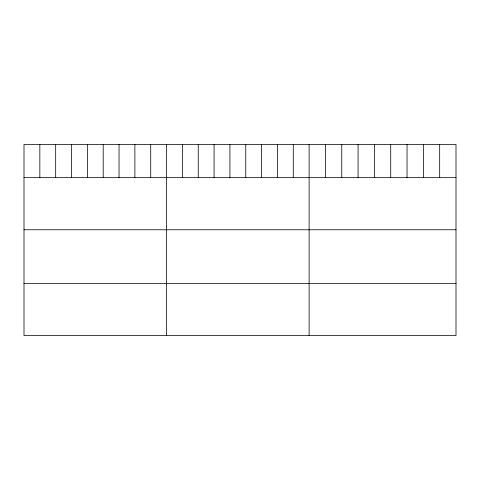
<?xml version="1.0" encoding="UTF-8"?>
<svg xmlns="http://www.w3.org/2000/svg" width="480" height="480" viewBox="0 0 480 480"><rect width="100%" height="100%" fill="white"/><g stroke="black" fill="none" stroke-linecap="round" stroke-linejoin="round"><path stroke-width="0.72" d="M456 177.654L456 335.592L24 335.592L24 144.408L456 144.408L456 177.654L24 177.654M24 229.77L456 229.77M24 283.47L456 283.47M439.68 144.408L439.68 177.654M423.36 144.408L423.36 177.654M407.04 144.408L407.04 177.654M390.72 144.408L390.72 177.654M374.4 144.408L374.4 177.654M358.08 144.408L358.08 177.654M341.76 144.408L341.76 177.654M325.44 144.408L325.44 177.654M309.12 144.408L309.12 335.592M293.28 144.408L293.28 177.654M277.44 144.408L277.44 177.654M261.6 144.408L261.6 177.654M245.76 144.408L245.76 177.654M229.92 144.408L229.92 177.654M214.08 144.408L214.08 177.654M198.24 144.408L198.24 177.654M182.4 144.408L182.4 177.654M166.56 144.408L166.56 335.592M150.72 144.408L150.72 177.654M134.88 144.408L134.88 177.654M119.04 144.408L119.04 177.654M103.2 144.408L103.2 177.654M87.36 144.408L87.36 177.654M71.52 144.408L71.52 177.654M55.68 144.408L55.68 177.654M39.84 144.408L39.84 177.654"/></g></svg>
